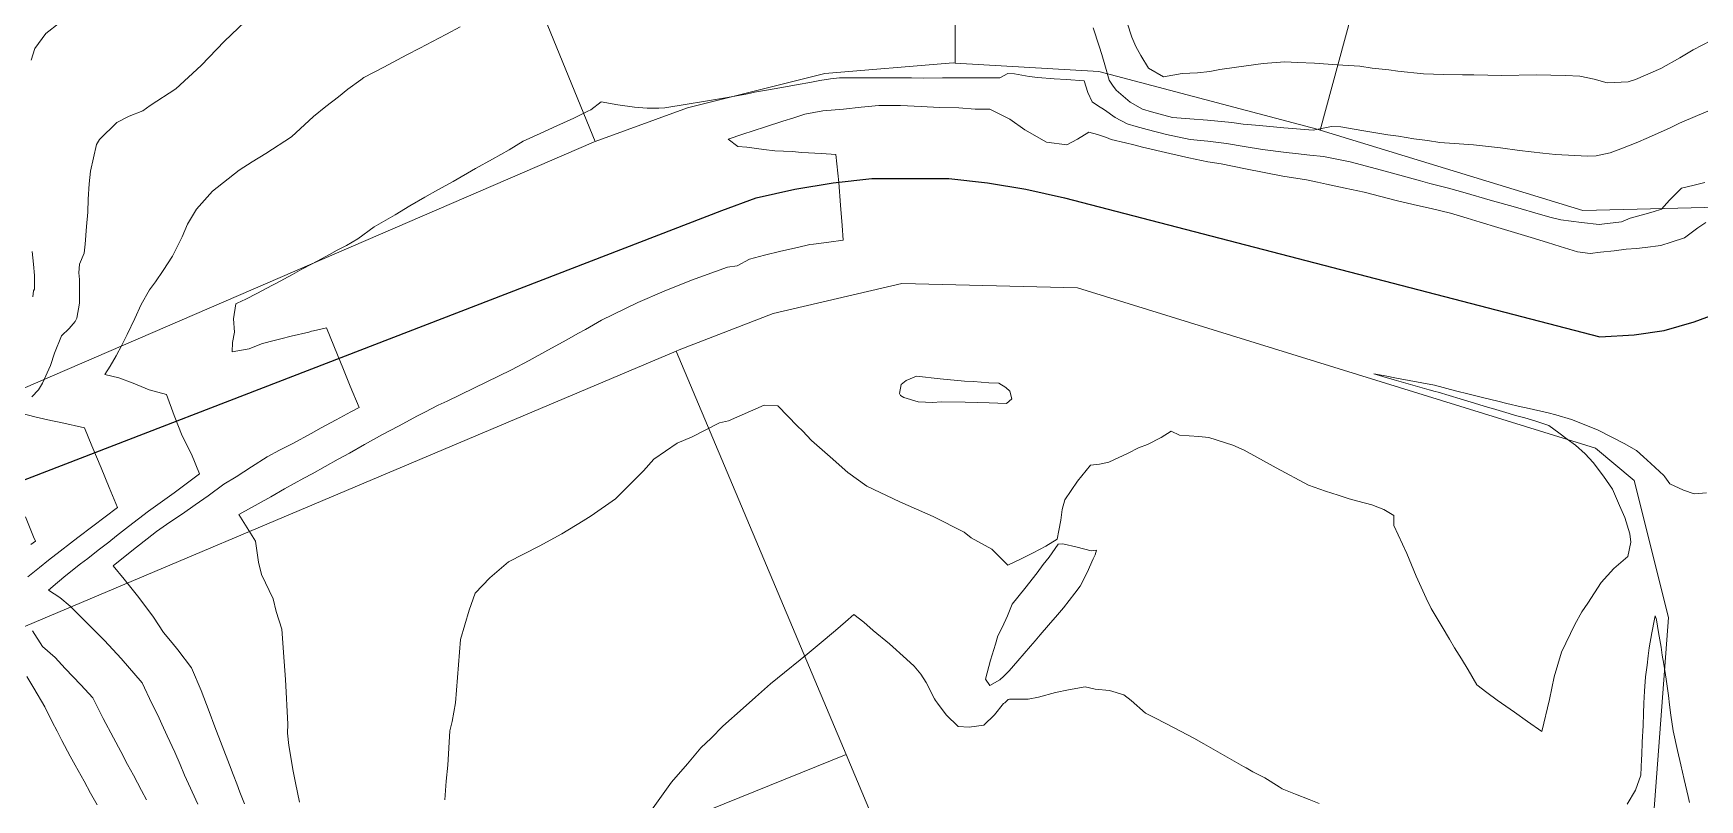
# Model space of a CAD drawing. Header units: inches. Extents: x 11351264 to 11356330, y 6702313 to 6706468.
# Drawn here: x 11352078.2 to 11352467.3, y 6704759.9 to 6704938.9 of the extents above; entities that cross this region are included whole.
import ezdxf

# ---------------------------------------------------------------- set-up
doc = ezdxf.new("R2010")
doc.units = ezdxf.units.IN
doc.header["$MEASUREMENT"] = 0
doc.layers.add('Shumate_Contours_clip1', color=7, linetype='Continuous', lineweight=0)
doc.layers.add('Shumate_Parcels_clip1', color=7, linetype='Continuous', lineweight=0)
doc.layers.add('Shumate_Streets_clip1', color=7, linetype='Continuous')

msp = doc.modelspace()

# ---------------------------------------------------------------- linework, layer by layer
at = {"layer": 'Shumate_Contours_clip1'}
for points, elevation in [([(11352084.32, 6704941.35), (11352081.17, 6704938.85), (11352078.58, 6704935.34), (11352077.7, 6704932.64)], 1432), ([(11352129.23, 6704943.12), (11352122.85, 6704937.11), (11352117.41, 6704931.43), (11352111.47, 6704925.97), (11352105.52, 6704922.04), (11352103.8, 6704920.82), (11352100.57, 6704919.56), (11352097.68, 6704918.1), (11352093.7, 6704914.14), (11352092.98, 6704912.95), (11352091.58, 6704906.71), (11352091.29, 6704903.77), (11352090.99, 6704900.21), (11352090.94, 6704897.13), (11352090.67, 6704893.78), (11352090.33, 6704889.66), (11352090.08, 6704887.54), (11352089.03, 6704884.98), (11352088.87, 6704882.97), (11352088.96, 6704881.43), (11352088.97, 6704877.02), (11352089.01, 6704875.93), (11352088.39, 6704872.37), (11352087.97, 6704871.59), (11352086.56, 6704870.01), (11352084.83, 6704868.25), (11352083.18, 6704864.21), (11352082.22, 6704861.31), (11352080.37, 6704857.23), (11352079.41, 6704855.64), (11352077.85, 6704854.03)], 1430), ([(11352177.9, 6704940.45), (11352174.69, 6704938.72), (11352172.89, 6704937.78), (11352168.46, 6704935.45), (11352165.43, 6704933.87), (11352160.03, 6704931.04), (11352155.4, 6704928.58), (11352154.65, 6704928.07), (11352151.69, 6704925.86), (11352149.46, 6704924.11), (11352146.54, 6704921.81), (11352143.65, 6704919.46), (11352138.53, 6704914.71), (11352132.47, 6704910.83), (11352129.3, 6704908.88), (11352126.31, 6704906.99), (11352120.05, 6704902.06), (11352116.34, 6704897.88), (11352114.2, 6704894.33), (11352112.95, 6704891.41), (11352110.73, 6704886.89), (11352108.53, 6704883.55), (11352106.73, 6704880.91), (11352105.32, 6704879), (11352103.4, 6704875.57), (11352101.91, 6704872.34), (11352100.1, 6704868.6), (11352098.88, 6704866.06), (11352097.53, 6704863.61), (11352096.15, 6704861.18), (11352094.93, 6704859.23), (11352098.18, 6704858.42), (11352101.53, 6704857.22), (11352105.3, 6704855.66), (11352109.34, 6704854.58), (11352111.14, 6704849.68), (11352112.97, 6704844.9), (11352115.12, 6704840.6), (11352117.03, 6704836.01), (11352111.12, 6704831.62), (11352105.11, 6704827.3), (11352100.45, 6704823.74), (11352097.67, 6704821.57), (11352095.81, 6704820.12), (11352093.37, 6704818.18), (11352090.93, 6704816.3), (11352089.26, 6704814.99), (11352085.8, 6704812.26), (11352083.86, 6704810.66), (11352081.73, 6704808.88), (11352084.42, 6704807.14), (11352086.82, 6704805.14), (11352090.39, 6704801.53), (11352094.83, 6704797.13), (11352098.75, 6704792.92), (11352103.64, 6704787.24), (11352105.92, 6704782.39), (11352107.25, 6704779.67), (11352108.23, 6704777.56), (11352109.46, 6704774.87), (11352111.26, 6704771.03), (11352112.47, 6704768.17), (11352113.54, 6704765.63), (11352114.47, 6704763.66), (11352116.61, 6704758.88)], 1428), ([(11352469.97, 6704937.27), (11352465.75, 6704935.05), (11352462.69, 6704933.2), (11352458.25, 6704930.66), (11352452.35, 6704928.16), (11352450.62, 6704927.57), (11352445.69, 6704927.38), (11352442.69, 6704928.18), (11352439.29, 6704928.88), (11352435.96, 6704929.06), (11352429.13, 6704929.2), (11352421.07, 6704929.08), (11352414.54, 6704929.24), (11352411.96, 6704929.2), (11352407.5, 6704929.32), (11352402.8, 6704929.46), (11352396.81, 6704930.08), (11352394.73, 6704930.38), (11352390.8, 6704930.79), (11352387.92, 6704931.21), (11352382.62, 6704931.58), (11352377.33, 6704931.97), (11352373.37, 6704932.13), (11352370.44, 6704932.26), (11352365.34, 6704931.84), (11352359.16, 6704931), (11352355.25, 6704930.44), (11352352.89, 6704930.01), (11352350.03, 6704929.72), (11352346.5, 6704929.53), (11352342.07, 6704928.76), (11352338.64, 6704930.81), (11352336.82, 6704933.75), (11352335.66, 6704935.86), (11352334.7, 6704938.02), (11352333.62, 6704941.36)], 1430), ([(11352471.07, 6704921.53), (11352466.83, 6704919.72), (11352462.59, 6704917.9), (11352460.38, 6704916.82), (11352455.35, 6704914.56), (11352452.47, 6704913.3), (11352448.87, 6704911.9), (11352446.4, 6704910.99), (11352443.13, 6704910.32), (11352441.09, 6704910.25), (11352438.15, 6704910.36), (11352433.67, 6704910.59), (11352430.67, 6704910.92), (11352425.25, 6704911.53), (11352420.82, 6704912.18), (11352414.51, 6704912.89), (11352406.64, 6704913.39), (11352403.74, 6704913.86), (11352400.59, 6704914.26), (11352396.99, 6704914.87), (11352394.52, 6704915.22), (11352388.44, 6704916.19), (11352383.53, 6704917.04), (11352381.33, 6704917.14), (11352377.04, 6704916.28), (11352370.2, 6704916.85), (11352366.12, 6704917.2), (11352363.62, 6704917.47), (11352360.69, 6704917.73), (11352358.09, 6704918.09), (11352352.4, 6704918.62), (11352348.29, 6704918.96), (11352344.22, 6704919.25), (11352339.34, 6704920.54), (11352337.22, 6704921.21), (11352334.3, 6704922.85), (11352331.06, 6704925.67), (11352330.16, 6704926.81), (11352329.39, 6704927.96), (11352328.41, 6704931.53), (11352327.68, 6704933.93), (11352327.06, 6704935.94), (11352325.68, 6704940.22)], 1428), ([(11352468.54, 6704904.04), (11352465.99, 6704903.48), (11352463.07, 6704902.74), (11352460.24, 6704899.93), (11352458.35, 6704897.85), (11352456.41, 6704897.26), (11352454.46, 6704896.69), (11352451.06, 6704895.73), (11352449.04, 6704894.87), (11352444.48, 6704894.31), (11352443.81, 6704894.28), (11352439.73, 6704894.75), (11352437.3, 6704895.03), (11352434.85, 6704895.33), (11352432.66, 6704895.93), (11352430.11, 6704896.63), (11352424.26, 6704898.3), (11352418.41, 6704899.96), (11352412.55, 6704901.63), (11352408.66, 6704902.76), (11352404.3, 6704903.87), (11352402.09, 6704904.48), (11352397.32, 6704905.77), (11352391.81, 6704907.27), (11352385.69, 6704908.94), (11352379.43, 6704910.17), (11352376.25, 6704910.47), (11352372.92, 6704910.88), (11352370.75, 6704911.1), (11352365.2, 6704911.78), (11352360.97, 6704912.48), (11352356.81, 6704913.19), (11352352.48, 6704913.7), (11352348.33, 6704914.09), (11352342.82, 6704915.31), (11352338.27, 6704916.44), (11352335.71, 6704917.17), (11352333.66, 6704917.77), (11352330.84, 6704919.28), (11352328.35, 6704921.02), (11352326.69, 6704922.06), (11352325.44, 6704922.89), (11352324.42, 6704925.06), (11352323.55, 6704927.79), (11352319.42, 6704928.12), (11352316.59, 6704928.31), (11352312.77, 6704928.6), (11352310.77, 6704928.83), (11352307.32, 6704929.42), (11352305.78, 6704929.5), (11352303.86, 6704928.53), (11352301.24, 6704928.51), (11352296.83, 6704928.51), (11352293.67, 6704928.52), (11352290.51, 6704928.51), (11352285.96, 6704928.46), (11352283.23, 6704928.48), (11352278.47, 6704928.5), (11352276.37, 6704928.49), (11352273.71, 6704928.5), (11352271.43, 6704928.5), (11352268.95, 6704928.49), (11352266.49, 6704928.49), (11352264.34, 6704928.3), (11352261.88, 6704927.87), (11352259.53, 6704927.46), (11352256.77, 6704926.98), (11352254.71, 6704926.61), (11352249.9, 6704925.75), (11352246.61, 6704925.19), (11352245.66, 6704924.94), (11352244.58, 6704924.67), (11352239.86, 6704923.87), (11352235.14, 6704923.07), (11352230.41, 6704922.26), (11352226.1, 6704921.62), (11352225.68, 6704921.5), (11352224.28, 6704921.44), (11352221.53, 6704921.46), (11352218.61, 6704921.66), (11352214.71, 6704922.24), (11352210.79, 6704922.89), (11352208.36, 6704921.03), (11352207.69, 6704920.72), (11352204.44, 6704919.1), (11352200.49, 6704917.28), (11352196.54, 6704915.51), (11352192.58, 6704913.69), (11352189.32, 6704911.67), (11352185.4, 6704909.5), (11352181.49, 6704907.31), (11352176.21, 6704904.33), (11352172.64, 6704902.37), (11352169.64, 6704900.64), (11352166.14, 6704898.6), (11352162.68, 6704896.54), (11352157.83, 6704893.69), (11352154, 6704890.9), (11352151.36, 6704889.35), (11352149.19, 6704888.26), (11352147.37, 6704887.26), (11352145.53, 6704886.27), (11352143.17, 6704885.01), (11352140.94, 6704883.8), (11352138.71, 6704882.58), (11352134.81, 6704880.48), (11352134.06, 6704880.09), (11352130.44, 6704878.12), (11352127.82, 6704876.86), (11352125.79, 6704875.88), (11352125.51, 6704875.71), (11352124.99, 6704872.23), (11352125.22, 6704869.16), (11352124.73, 6704866.72), (11352124.63, 6704864.52), (11352128.58, 6704865.2), (11352131.47, 6704866.41), (11352133.53, 6704866.94), (11352135.98, 6704867.56), (11352138.43, 6704868.17), (11352142.52, 6704869.16), (11352143.15, 6704869.32), (11352143.66, 6704869.46), (11352146.7, 6704870.14), (11352149.24, 6704863.86), (11352150.48, 6704860.83), (11352152.21, 6704856.54), (11352154.26, 6704851.51), (11352152.36, 6704850.49), (11352148.95, 6704848.65), (11352145.29, 6704846.68), (11352143.26, 6704845.55), (11352138.66, 6704843.08), (11352135.73, 6704841.55), (11352132.79, 6704840.03), (11352129.14, 6704837.65), (11352125.6, 6704835.37), (11352122.73, 6704833.61), (11352119.06, 6704830.93), (11352116.02, 6704828.78), (11352113.02, 6704826.69), (11352110.09, 6704824.72), (11352106.94, 6704822.56), (11352104.78, 6704820.87), (11352102.32, 6704818.91), (11352098.92, 6704816.2), (11352096.83, 6704814.53), (11352099.39, 6704811.46), (11352102.84, 6704807.14), (11352106.29, 6704802.57), (11352108.61, 6704798.95), (11352110.64, 6704796.54), (11352111.93, 6704794.93), (11352115.14, 6704790.74), (11352117.43, 6704785.46), (11352119.27, 6704780.57), (11352120.63, 6704776.94), (11352122.32, 6704772.51), (11352124.03, 6704768.1), (11352124.9, 6704765.79), (11352125.73, 6704763.68), (11352126.46, 6704761.73), (11352127.51, 6704758.97)], 1426), ([(11352468.75, 6704894.77), (11352466.9, 6704893.52), (11352463.72, 6704891.17), (11352460.62, 6704890.18), (11352458.26, 6704889.38), (11352454.61, 6704888.89), (11352452.53, 6704888.69), (11352450.16, 6704888.47), (11352447.33, 6704888.11), (11352444.14, 6704887.77), (11352441.72, 6704887.5), (11352438.75, 6704887.89), (11352434.74, 6704889.12), (11352431.76, 6704890.05), (11352427.99, 6704891.2), (11352420.16, 6704893.53), (11352416.02, 6704894.8), (11352413.04, 6704895.73), (11352409.12, 6704896.93), (11352404.58, 6704897.99), (11352401.39, 6704898.73), (11352396.78, 6704899.82), (11352388.99, 6704901.82), (11352384.52, 6704902.79), (11352380.14, 6704903.71), (11352378.07, 6704904.15), (11352375.48, 6704904.69), (11352369.94, 6704905.53), (11352365.59, 6704906.39), (11352361.22, 6704907.28), (11352355.57, 6704908.46), (11352352.47, 6704908.9), (11352348.05, 6704909.87), (11352343.59, 6704910.87), (11352337.21, 6704912.35), (11352335.2, 6704912.85), (11352333.2, 6704913.34), (11352329.86, 6704914.1), (11352328.79, 6704914.62), (11352326.73, 6704915.28), (11352324.7, 6704915.8), (11352324.67, 6704915.81), (11352322.06, 6704914.22), (11352319.55, 6704912.9), (11352314.76, 6704913.49), (11352309.76, 6704916.41), (11352306.22, 6704918.9), (11352301.53, 6704921.18), (11352298.17, 6704921.21), (11352294.29, 6704921.54), (11352289.82, 6704921.62), (11352285.54, 6704921.79), (11352280.7, 6704922.03), (11352275.62, 6704922.02), (11352271.5, 6704921.63), (11352267.36, 6704921.24), (11352262.56, 6704920.8), (11352258.35, 6704920.01), (11352255.8, 6704919.18), (11352253.23, 6704918.36), (11352249.21, 6704917.07), (11352246.29, 6704916.14), (11352243.89, 6704915.34), (11352240.46, 6704914.21), (11352242.73, 6704912.48), (11352244.79, 6704912.32), (11352248.8, 6704911.75), (11352251.33, 6704911.49), (11352255.37, 6704911.31), (11352257.64, 6704911.11), (11352262.28, 6704910.82), (11352265.62, 6704910.65), (11352266.33, 6704904.11), (11352266.67, 6704898.77), (11352267.05, 6704894.05), (11352267.29, 6704890.62), (11352263.99, 6704890.15), (11352260.38, 6704889.64), (11352259.52, 6704889.61), (11352256.61, 6704888.9), (11352252.76, 6704888.02), (11352248.92, 6704887.14), (11352245.47, 6704886.16), (11352242.56, 6704884.63), (11352240.34, 6704884.3), (11352231.86, 6704881.27), (11352225.49, 6704878.71), (11352219.39, 6704876.09), (11352210.9, 6704871.95), (11352207.11, 6704869.76), (11352205.36, 6704868.78), (11352202.76, 6704867.3), (11352198.39, 6704864.89), (11352194.01, 6704862.53), (11352189.85, 6704860.29), (11352181.05, 6704856.02), (11352174.81, 6704853.02), (11352172.72, 6704852.04), (11352169.61, 6704850.42), (11352167.79, 6704849.48), (11352165.33, 6704848.19), (11352163.48, 6704847.21), (11352159.76, 6704845.24), (11352155.53, 6704842.87), (11352152.01, 6704840.9), (11352149.41, 6704839.45), (11352143.3, 6704836.05), (11352141.37, 6704835.03), (11352136.89, 6704832.52), (11352133.66, 6704830.67), (11352126.22, 6704826.54), (11352130.09, 6704820.28), (11352130.81, 6704815.4), (11352131.52, 6704812.54), (11352134.24, 6704806.81), (11352134.91, 6704803.9), (11352136.22, 6704799.73), (11352136.78, 6704792.24), (11352137.08, 6704788.01), (11352137.64, 6704777.6), (11352137.54, 6704775.48), (11352137.86, 6704772.6), (11352138.87, 6704766.62), (11352139.44, 6704763.91), (11352140.36, 6704759.33)], 1424), ([(11352077.96, 6704887.97), (11352078.28, 6704885.04), (11352078.48, 6704882.38), (11352078.5, 6704879.97), (11352078.48, 6704879.2), (11352078.27, 6704878.76), (11352078.11, 6704877.39)], 1432), ([(11352468.88, 6704831.6), (11352465.99, 6704831.39), (11352463.54, 6704832.24), (11352460.34, 6704833.72), (11352459.16, 6704835.33), (11352458.91, 6704835.67), (11352455.87, 6704838.46), (11352454.21, 6704839.98), (11352452.55, 6704841.47), (11352449.66, 6704843.11), (11352446.83, 6704844.59), (11352443.6, 6704846.24), (11352440.7, 6704847.4), (11352437.34, 6704848.72), (11352433.73, 6704849.85), (11352431.94, 6704850.27), (11352426.76, 6704851.42), (11352425.65, 6704851.68), (11352422.28, 6704852.5), (11352420.14, 6704853.03), (11352416.62, 6704853.87), (11352413.46, 6704854.66), (11352410.29, 6704855.46), (11352405.38, 6704856.71), (11352402.43, 6704857.27), (11352399.48, 6704857.83), (11352396.53, 6704858.39), (11352393.83, 6704858.9), (11352393.42, 6704858.98), (11352391.22, 6704859.39), (11352393.3, 6704858.76), (11352393.59, 6704858.69), (11352395.99, 6704857.97), (11352398.68, 6704857.19), (11352401.39, 6704856.41), (11352404.12, 6704855.63), (11352405.54, 6704855.27), (11352406.26, 6704855.08), (11352411.38, 6704853.54), (11352414.7, 6704852.55), (11352418.02, 6704851.56), (11352418.95, 6704851.31), (11352421.27, 6704850.61), (11352424.58, 6704849.62), (11352425.55, 6704849.34), (11352426.48, 6704849.1), (11352428.79, 6704848.41), (11352432.08, 6704847.32), (11352434.39, 6704845.61), (11352436.38, 6704844.16), (11352438.32, 6704842.73), (11352440.54, 6704840.72), (11352442.43, 6704838.71), (11352444.87, 6704835.52), (11352446.98, 6704832.45), (11352448.56, 6704828.63), (11352449.86, 6704825.86), (11352451.03, 6704822.01), (11352451.2, 6704820.1), (11352450.49, 6704816.76), (11352447.29, 6704813.96), (11352444.33, 6704810.7), (11352441.15, 6704805.8), (11352439.79, 6704803.82), (11352438.15, 6704800.89), (11352435.04, 6704794.41), (11352433.36, 6704788.67), (11352432.22, 6704783.34), (11352430.45, 6704775.86), (11352427.13, 6704778.17), (11352424.05, 6704780.36), (11352419.99, 6704783.19), (11352417.63, 6704784.99), (11352415.29, 6704786.73), (11352413.23, 6704790.27), (11352411.66, 6704792.85), (11352410.07, 6704795.41), (11352408.89, 6704797.44), (11352407.19, 6704800.32), (11352404.62, 6704804.56), (11352403.41, 6704806.99), (11352401.14, 6704812.18), (11352398.9, 6704817.43), (11352395.91, 6704823.94), (11352395.91, 6704826.33), (11352393.56, 6704827.73), (11352390.77, 6704828.79), (11352387.48, 6704829.64), (11352386.03, 6704830.01), (11352385.21, 6704830.26), (11352382.9, 6704831.05), (11352379.91, 6704832.01), (11352375.98, 6704833.42), (11352368.41, 6704837.41), (11352360.95, 6704841.58), (11352358.31, 6704842.72), (11352352.72, 6704844.55), (11352350.33, 6704844.79), (11352345.82, 6704845.07), (11352343.86, 6704845.97), (11352341.56, 6704844.52), (11352338.34, 6704842.9), (11352336.3, 6704842.08), (11352333.84, 6704840.86), (11352329.35, 6704838.76), (11352327.15, 6704838.28), (11352325.07, 6704838.06), (11352322.06, 6704834.31), (11352319.05, 6704829.98), (11352318.45, 6704827.71), (11352318.14, 6704825.19), (11352317.66, 6704822.81), (11352317.28, 6704820.75), (11352314.65, 6704819.16), (11352311.65, 6704817.57), (11352308.69, 6704816.15), (11352305.73, 6704814.73), (11352302.04, 6704818.47), (11352297.18, 6704821.06), (11352295.54, 6704822.45), (11352288.3, 6704826.08), (11352280.51, 6704829.48), (11352272.84, 6704833.17), (11352268.37, 6704836.32), (11352264.3, 6704840.01), (11352259.94, 6704843.83), (11352257.78, 6704846.05), (11352256.63, 6704847.17), (11352252.07, 6704851.91), (11352248.86, 6704852.08), (11352240.56, 6704848.44), (11352238.45, 6704847.98), (11352232.02, 6704844.69), (11352228.54, 6704843.24), (11352223.08, 6704839.44), (11352220.69, 6704836.77), (11352216.05, 6704832.09), (11352214.14, 6704830.21), (11352208.44, 6704826.27), (11352206.58, 6704825.08), (11352201.62, 6704822.06), (11352196.31, 6704819.16), (11352189.16, 6704815.45), (11352184.82, 6704811.78), (11352181.36, 6704808.21), (11352180.02, 6704804.24), (11352177.94, 6704797.34), (11352176.77, 6704782.54), (11352176.04, 6704778.22), (11352175.49, 6704776.02), (11352175, 6704768.03), (11352174.59, 6704764.28), (11352174.28, 6704759.92)], 1422), ([(11352074.38, 6704850.47), (11352078.84, 6704849.27), (11352082.33, 6704848.51), (11352084.66, 6704848.02), (11352090.19, 6704846.75), (11352091.91, 6704842.57), (11352094.02, 6704837.46), (11352095.94, 6704832.82), (11352097.86, 6704828.17), (11352092.1, 6704823.83), (11352088.6, 6704821.16), (11352086.9, 6704819.86), (11352084.51, 6704818), (11352081.73, 6704815.85), (11352079.64, 6704814.17), (11352076.95, 6704811.98)], 1430), ([(11352076.37, 6704825.96), (11352078.29, 6704821.31), (11352078.69, 6704820.34), (11352077.6, 6704819.5)], 1432), ([(11352378.49, 6704759.02), (11352376.13, 6704759.97), (11352372.9, 6704761.26), (11352369.84, 6704762.47), (11352369.1, 6704762.93), (11352365.75, 6704765.01), (11352362.95, 6704766.46), (11352361.39, 6704767.35), (11352360.8, 6704767.69), (11352358.1, 6704769.24), (11352354.79, 6704771.1), (11352351.5, 6704773), (11352349.19, 6704774.34), (11352346.1, 6704775.94), (11352342.84, 6704777.64), (11352339.93, 6704779.11), (11352337.89, 6704780.14), (11352334.54, 6704783.12), (11352332.88, 6704784.41), (11352329.46, 6704785.44), (11352326.12, 6704785.74), (11352323.85, 6704786.29), (11352319.95, 6704785.57), (11352316.89, 6704785), (11352312.92, 6704783.85), (11352310.49, 6704783.4), (11352306.15, 6704783.41), (11352305.81, 6704783.37), (11352305.05, 6704782.59), (11352304.77, 6704782.37), (11352302.63, 6704779.77), (11352300.12, 6704777.34), (11352296.74, 6704776.85), (11352294.13, 6704777.06), (11352291.38, 6704779.72), (11352289.3, 6704782.52), (11352288.87, 6704783.12), (11352288.65, 6704783.46), (11352286.72, 6704787.32), (11352285.41, 6704789.29), (11352283.9, 6704791.12), (11352282.11, 6704792.77), (11352278.13, 6704796.34), (11352274.31, 6704799.47), (11352272.1, 6704801.38), (11352269.77, 6704803.21), (11352267.82, 6704801.45), (11352265.52, 6704799.42), (11352261.74, 6704796.28), (11352258.87, 6704793.89), (11352251.97, 6704788.34), (11352250.32, 6704787.01), (11352246.82, 6704783.89), (11352243.95, 6704781.3), (11352239.22, 6704777.13), (11352236.46, 6704774.3), (11352234.11, 6704772.06), (11352230.93, 6704768.31), (11352227.26, 6704764.03), (11352221.36, 6704755.89)], 1420), ([(11352464.96, 6704759.32), (11352464.64, 6704760.69), (11352463.66, 6704764.67), (11352462.9, 6704768.09), (11352462.15, 6704771.4), (11352461.15, 6704776.05), (11352460.58, 6704779.7), (11352460.27, 6704782.13), (11352459.99, 6704784.29), (11352459.49, 6704788.07), (11352458.92, 6704791.56), (11352458.57, 6704793.68), (11352458.28, 6704795.55), (11352457.72, 6704799), (11352457.2, 6704801.96), (11352457.13, 6704802.28), (11352456.89, 6704802.85), (11352456.73, 6704802.12), (11352456.14, 6704798.94), (11352455.54, 6704795.44), (11352455.31, 6704793.53), (11352455.01, 6704791.39), (11352454.62, 6704788.67), (11352454.41, 6704785.27), (11352454.28, 6704782.48), (11352454.18, 6704780.07), (11352454.08, 6704777.25), (11352453.91, 6704773.37), (11352453.78, 6704770.45), (11352453.74, 6704769.43), (11352453.56, 6704765.7), (11352452.31, 6704762.17), (11352450.36, 6704758.93)], 1420), ([(11352078.02, 6704799.37), (11352080.36, 6704795.75), (11352083.31, 6704793.13), (11352085.67, 6704790.61), (11352089.29, 6704786.79), (11352092.14, 6704783.74), (11352094.54, 6704778.93), (11352096.91, 6704774.38), (11352098.65, 6704771.19), (11352100.19, 6704768.16), (11352101.57, 6704765.7), (11352103.5, 6704762.11), (11352104.64, 6704759.89)], 1430), ([(11352076.73, 6704788.68), (11352078.31, 6704785.98), (11352080.92, 6704781.62), (11352082.64, 6704778.09), (11352083.81, 6704775.96), (11352084.91, 6704773.75), (11352086.78, 6704770.14), (11352087.18, 6704769.41), (11352087.96, 6704768.01), (11352090.05, 6704764.29), (11352091.59, 6704761.5), (11352093.13, 6704758.72)], 1432)]:
    msp.add_lwpolyline(points, dxfattribs=dict(at, elevation=elevation))
for points, elevation in [([(11352280.46, 6704854.81), (11352280.85, 6704856.9), (11352282.01, 6704857.81), (11352284.44, 6704858.85), (11352289.98, 6704858.19), (11352295.63, 6704857.71), (11352297.77, 6704857.61), (11352301.35, 6704857.33), (11352303.62, 6704857.23), (11352305.27, 6704856.18), (11352306.25, 6704855.38), (11352306.7, 6704853.56), (11352305.45, 6704852.43), (11352301.39, 6704852.61), (11352295.76, 6704852.75), (11352290.23, 6704852.84), (11352288.22, 6704852.72), (11352284.8, 6704852.87), (11352281.45, 6704853.89), (11352280.71, 6704854.3)], 1424), ([(11352300.58, 6704788.07), (11352301.74, 6704792.49), (11352302.87, 6704796.23), (11352303.44, 6704798.18), (11352304.43, 6704800.13), (11352305.69, 6704802.86), (11352306.81, 6704805.58), (11352309.72, 6704809.26), (11352312.6, 6704812.94), (11352313.99, 6704814.85), (11352315.42, 6704816.61), (11352317.51, 6704819.61), (11352318.57, 6704819.7), (11352321.97, 6704818.9), (11352325.21, 6704818.03), (11352326.43, 6704818.22), (11352326.18, 6704817.1), (11352325.68, 6704816.18), (11352324.25, 6704812.99), (11352322.64, 6704809.84), (11352321.39, 6704808.16), (11352320.08, 6704806.44), (11352318.72, 6704804.74), (11352317.38, 6704803.1), (11352315.26, 6704800.73), (11352313.28, 6704798.45), (11352312.12, 6704797.07), (11352311.03, 6704795.78), (11352308.07, 6704792.37), (11352306.06, 6704790.03), (11352304.8, 6704788.75), (11352303.93, 6704787.94), (11352301.52, 6704786.62)], 1422)]:
    msp.add_lwpolyline(points, close=True, dxfattribs=dict(at, elevation=elevation))
at = {"layer": 'Shumate_Parcels_clip1'}
for points in [[(11352515.49, 6704948.33), (11352509, 6704939), (11352478, 6704898.5), (11352440, 6704897.5), (11352378.72, 6704916.28), (11352427, 6705094.5), (11352375, 6705145), (11352438, 6705173.5)], [(11352378.72, 6704916.28), (11352378, 6704916.5), (11352327, 6704930), (11352293.44, 6704931.97), (11352294, 6705107.5), (11352375, 6705145), (11352427, 6705094.5)], [(11352293.44, 6704931.97), (11352293, 6704932), (11352263, 6704929.5), (11352231, 6704921.5), (11352209.39, 6704913.64), (11352171, 6705007.5), (11352156, 6705044), (11352294, 6705107.5)], [(11352209.39, 6704913.64), (11352209, 6704913.5), (11351996.33, 6704821.64), (11351965, 6704898.5), (11351957.1, 6704917.96), (11352171, 6705007.5)], [(11352455.2, 6704734.1), (11352306, 6704680), (11352268, 6704770.5), (11352228.34, 6704864.72), (11352229, 6704865), (11352251, 6704873.5), (11352281, 6704880.5), (11352322, 6704879.5), (11352443, 6704842), (11352452, 6704834.5), (11352460, 6704802.5), (11352455, 6704735)], [(11352268, 6704770.5), (11352054.7, 6704684.28), (11352037, 6704727.5), (11352016.46, 6704775.19), (11352228.34, 6704864.72)], [(11352306, 6704680), (11352092.59, 6704591.74), (11352054.7, 6704684.28), (11352268, 6704770.5)]]:
    msp.add_lwpolyline(points, close=True, dxfattribs=at)
at = {"layer": 'Shumate_Streets_clip1', "color": 4}
msp.add_lwpolyline([(11351989, 6704801), (11352239, 6704897.5), (11352247, 6704900.5), (11352256, 6704902.5), (11352265, 6704904), (11352274, 6704905), (11352283, 6704905), (11352292, 6704905), (11352301, 6704904), (11352310, 6704902.5), (11352319, 6704900.5), (11352444, 6704868), (11352452, 6704868.5), (11352459, 6704869.5), (11352466, 6704871.5), (11352474, 6704874.5), (11352480, 6704878), (11352487, 6704882.5), (11352493, 6704887), (11352498, 6704893), (11352503, 6704899), (11352517, 6704916)], dxfattribs=at)

doc.saveas('drawing.dxf')
